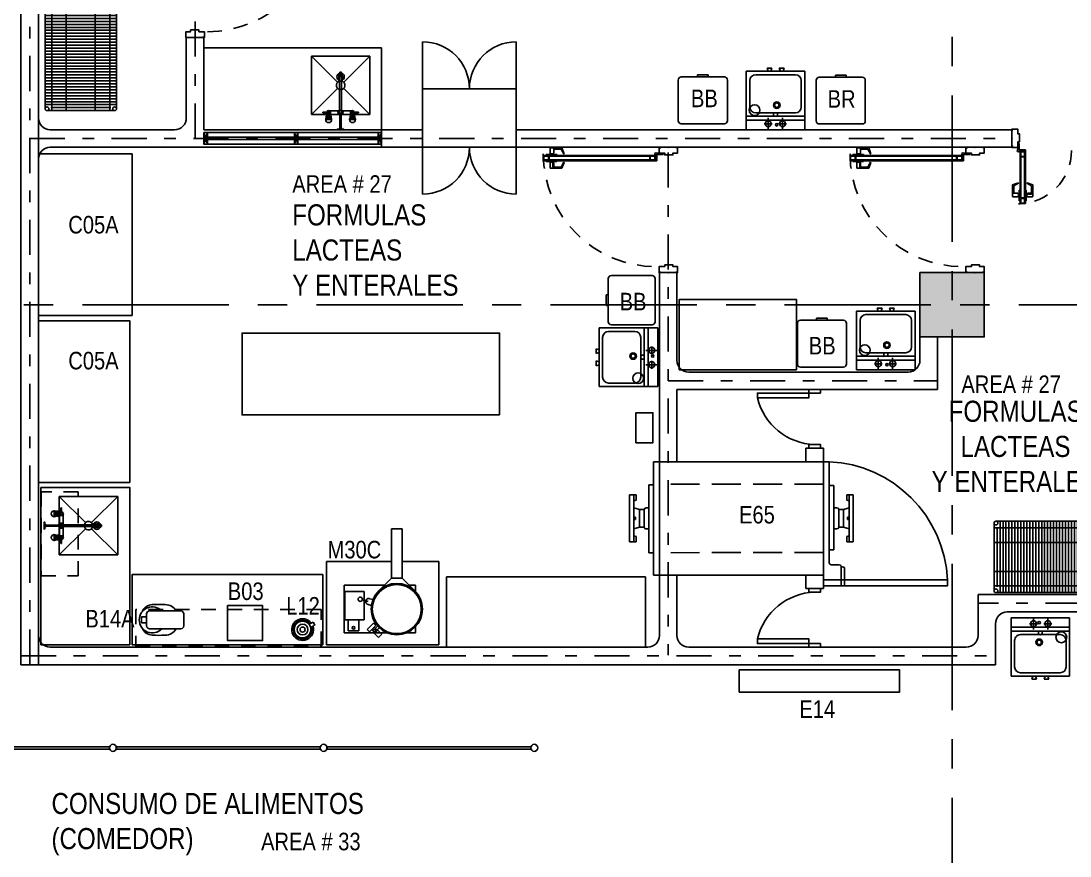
# Model space of a CAD drawing. Extents: x -28 to 149, y -33 to 76.
# Drawn here: x 32.04 to 41.01, y 12.42 to 19.55 of the extents above; entities that cross this region are included whole.
import ezdxf

# ---------------------------------------------------------------- set-up
doc = ezdxf.new("R2010")
doc.units = 0
for name, pattern in [('CENTER', [2, 1.25, -0.25, 0.25, -0.25]), ('DASHDOT', [1, 0.5, -0.25, 0, -0.25]), ('DASHDOT2', [12.7, 6.35, -3.175, 0, -3.175]), ('HIDDEN2', [0.1875, 0.125, -0.0625]), ('MCDASH02', [0.352769, 0.246923, -0.105846])]:
    doc.linetypes.add(name, pattern=pattern)
for name, color, linetype in [('arq-barandas', 2, 'Continuous'), ('arq-columnas', 5, 'Continuous'), ('arq-ejes', 1, 'DASHDOT2'), ('arq-ejes-principales', 1, 'CENTER'), ('arq-equipamiento', 1, 'Continuous'), ('arq-hatch', 252, 'Continuous'), ('arq-mobiliario', 1, 'Continuous'), ('arq-mobiliario sanitario', 1, 'Continuous'), ('arq-pared mamposteria', 4, 'Continuous'), ('arq-paredes-liv', 3, 'Continuous'), ('arq-puerta autoclave', 1, 'Continuous'), ('arq-puertas', 2, 'Continuous'), ('arq-san', 1, 'Continuous'), ('arq-tarima', 8, 'Continuous'), ('arq-tarimas', 1, 'Continuous'), ('arq-text-area', 3, 'Continuous'), ('arq-text-codigo', 1, 'Continuous'), ('arq-text-equipamiento', 2, 'Continuous'), ('arq-ventanas', 2, 'Continuous')]:
    doc.layers.add(name, color=color, linetype=linetype)
doc.layers.add('mv', color=191, linetype='Continuous', plot=False)
doc.styles.add('dape 2', font='ARIALN.TTF', dxfattribs={"height": 2.5})

# ---------------------------------------------------------------- blocks, each defined once
blk = doc.blocks.new('LAV03')
for p, q in [((0.2839, 0.6291, 0), (0.2172, 0.6291, 0)), ((0.2172, 0.6291, 0), (0.222, 0.6243, 0)), ((0.2347, 0.6291, 0), (0.2347, 0.6291, 0)), ((0.2791, 0.6243, 0), (0.2839, 0.6291, 0)), ((0.2839, 0.6291, 0), (0.2839, 0.6291, 0)), ((0.1232, 0.5432, 0), (0.1747, 0.5432, 0)), ((0.1232, 0.5432, 0), (0.1317, 0.5394, 0)), ((0.1312, 0.5234, 0), (0.1312, 0.5394, 0)), ((0.1668, 0.5394, 0), (0.1312, 0.5394, 0)), ((0.1747, 0.5432, 0), (0.1662, 0.5394, 0)), ((0.1668, 0.5234, 0), (0.1668, 0.5394, 0)), ((0.2791, 0.6243, 0), (0.222, 0.6243, 0)), ((0.2395, 0.6243, 0), (0.2429, 0.6214, 0)), ((0.2429, 0.6214, 0), (0.2434, 0.6118, 0)), ((0.2577, 0.6118, 0), (0.2434, 0.6118, 0)), ((0.2457, 0.4926, 0), (0.2457, 0.6118, 0)), ((0.2554, 0.4926, 0), (0.2554, 0.6118, 0)), ((0.2582, 0.6214, 0), (0.2577, 0.6118, 0)), ((0.2582, 0.6214, 0), (0.2617, 0.6243, 0)), ((0.3779, 0.5432, 0), (0.3264, 0.5432, 0)), ((0.3264, 0.5432, 0), (0.3349, 0.5394, 0)), ((0.3344, 0.5234, 0), (0.3344, 0.5394, 0)), ((0.3344, 0.5394, 0), (0.37, 0.5394, 0)), ((0.3779, 0.5432, 0), (0.3694, 0.5394, 0)), ((0.37, 0.5234, 0), (0.37, 0.5394, 0)), ((0.0982, 0.4862, 0), (0.1417, 0.4862, 0)), ((0.0982, 0.4799, 0), (0.0982, 0.4862, 0)), ((0.0982, 0.4799, 0), (0.1417, 0.4799, 0)), ((0.1697, 0.5234, 0), (0.1283, 0.5234, 0)), ((0.1283, 0.5234, 0), (0.1283, 0.5101, 0)), ((0.1283, 0.5101, 0), (0.1697, 0.5101, 0)), ((0.1668, 0.5299, 0), (0.1312, 0.5299, 0)), ((0.1489, 0.5013, 0), (0.133, 0.4921, 0)), ((0.133, 0.4921, 0), (0.133, 0.4738, 0)), ((0.133, 0.4738, 0), (0.1489, 0.4646, 0)), ((0.1352, 0.5101, 0), (0.1352, 0.4934, 0)), ((0.1648, 0.4921, 0), (0.1489, 0.5013, 0)), ((0.1489, 0.4646, 0), (0.1648, 0.4738, 0)), ((0.2349, 0.4986, 0), (0.1536, 0.4986, 0)), ((0.2349, 0.4675, 0), (0.154, 0.4675, 0)), ((0.1623, 0.5101, 0), (0.1623, 0.4986, 0)), ((0.1648, 0.4738, 0), (0.1648, 0.4921, 0)), ((0.1697, 0.5234, 0), (0.1697, 0.5101, 0)), ((0.2665, 0.4926, 0), (0.2347, 0.4926, 0)), ((0.2347, 0.4926, 0), (0.2347, 0.4735, 0)), ((0.2347, 0.4735, 0), (0.243, 0.4735, 0)), ((0.243, 0.483, 0), (0.243, 0.1782, 0)), ((0.2582, 0.483, 0), (0.2582, 0.1782, 0)), ((0.2582, 0.4735, 0), (0.2665, 0.4735, 0)), ((0.2662, 0.4986, 0), (0.3475, 0.4986, 0)), ((0.2662, 0.4675, 0), (0.3472, 0.4675, 0)), ((0.2665, 0.4735, 0), (0.2665, 0.4926, 0)), ((0.3315, 0.5234, 0), (0.3729, 0.5234, 0)), ((0.3315, 0.5234, 0), (0.3315, 0.5101, 0)), ((0.3729, 0.5101, 0), (0.3315, 0.5101, 0)), ((0.3344, 0.5299, 0), (0.37, 0.5299, 0)), ((0.3364, 0.4921, 0), (0.3522, 0.5013, 0)), ((0.3364, 0.4738, 0), (0.3364, 0.4921, 0)), ((0.3522, 0.4646, 0), (0.3364, 0.4738, 0)), ((0.3388, 0.5101, 0), (0.3388, 0.4986, 0)), ((0.3522, 0.5013, 0), (0.3681, 0.4921, 0)), ((0.3681, 0.4738, 0), (0.3522, 0.4646, 0)), ((0.403, 0.4862, 0), (0.3595, 0.4862, 0)), ((0.403, 0.4799, 0), (0.3595, 0.4799, 0)), ((0.3659, 0.5101, 0), (0.3659, 0.4934, 0)), ((0.3681, 0.4921, 0), (0.3681, 0.4738, 0)), ((0.3729, 0.5234, 0), (0.3729, 0.5101, 0)), ((0.403, 0.4799, 0), (0.403, 0.4862, 0)), ((0.2414, 0.1941, 0), (0.2322, 0.1782, 0)), ((0.243, 0.2028, 0), (0.2364, 0.2028, 0)), ((0.2364, 0.2028, 0), (0.2364, 0.1855, 0)), ((0.2414, 0.1941, 0), (0.243, 0.1941, 0)), ((0.2648, 0.2028, 0), (0.2582, 0.2028, 0)), ((0.2582, 0.1941, 0), (0.2597, 0.1941, 0)), ((0.2597, 0.1941, 0), (0.2689, 0.1782, 0)), ((0.2647, 0.2028, 0), (0.2647, 0.1855, 0)), ((0.2322, 0.1782, 0), (0.2414, 0.1624, 0)), ((0.2364, 0.1569, 0), (0.2364, 0.171, 0)), ((0.2364, 0.1569, 0), (0.2648, 0.1569, 0)), ((0.2597, 0.1624, 0), (0.2414, 0.1624, 0)), ((0.2438, 0.1569, 0), (0.2438, 0.1387, 0)), ((0.2574, 0.1387, 0), (0.2438, 0.1387, 0)), ((0.2574, 0.1387, 0), (0.2574, 0.1569, 0)), ((0.2689, 0.1782, 0), (0.2597, 0.1624, 0)), ((0.2647, 0.1569, 0), (0.2647, 0.171, 0))]:
    blk.add_line(p, q)
at = {"extrusion": (-0.021435, 0.002886, 0.999766)}
for p, q in [((0.224, 0.276, -0.0006), (0, 0.5, -0.0061)), ((0, 0.5, -0.0061), (0.25, 0.5, -0.0007)), ((0, 0, -0.0046), (0, 0.5, -0.0061)), ((0.25, 0.5, -0.0007), (0.4999, 0.5, 0.0046)), ((0.4999, 0.5, 0.0046), (0.276, 0.276, 0.0005)), ((0.4999, 0.5, 0.0046), (0.4999, 0, 0.0061)), ((0.2239, 0.224, -0.0005), (0, 0, -0.0046)), ((0.4999, 0, 0.0061), (0.276, 0.224, 0.0006)), ((0.4999, 0, 0.0061), (0, 0, -0.0046))]:
    blk.add_line(p, q, dxfattribs=at)
for centre, radius in [((0.149, 0.5432, 0), 0.0254), ((0.3522, 0.5432, 0), 0.0254), ((0.2506, 0.483, 0), 0.0221)]:
    blk.add_circle(centre, radius)
blk.add_circle((-0.2811, 0.2143, -0.0046), 0.0368, dxfattribs=at)
for centre, radius, start, end in [((0.149, 0.483, 0), 0.00794, 203.57818, 156.42182), ((0.2506, 0.483, 0), 0.00762, 0, 180), ((0.3522, 0.483, 0), 0.00794, 23.57818, 336.42182), ((0.2506, 0.1782, 0), 0.0317, 103.88654, 257.58862), ((0.2506, 0.1782, 0), 0.0317, 282.41138, 76.11346), ((0.2506, 0.1782, 0), 0.00762, 180, 0)]:
    blk.add_arc(centre, radius, start, end)
blk = doc.blocks.new('BB')
for points in [[(0.1842, 0), (-0.1842, 0)], [(-0.21, -0.0258), (-0.21, -0.3742)], [(0.21, -0.3742), (0.21, -0.0258)], [(-0.1842, -0.4), (0.1842, -0.4)]]:
    blk.add_lwpolyline(points)
blk.add_lwpolyline([(0.0452, -0.4), (0.0452, -0.4171), (-0.0452, -0.4171), (-0.0452, -0.4)], close=True)
for centre, start, end in [((0.1842, -0.0258), 0, 90), ((-0.1842, -0.0258), 90, 180), ((-0.1842, -0.3742), 180, 270), ((0.1842, -0.3742), 270, 0)]:
    blk.add_arc(centre, 0.0258, start, end)
blk = doc.blocks.new('BR')
for p, q in [((-0.21, -0.3742), (-0.21, -0.0258)), ((-0.1842, 0), (0.1842, 0)), ((0.21, -0.0258), (0.21, -0.3742)), ((0.1842, -0.4), (-0.1842, -0.4)), ((-0.0452, -0.4), (-0.0452, -0.4171)), ((0.0452, -0.4), (-0.0452, -0.4)), ((-0.0452, -0.4171), (0.0452, -0.4171)), ((0.0452, -0.4171), (0.0452, -0.4))]:
    blk.add_line(p, q)
for centre, start, end in [((-0.1842, -0.0258), 90, 180), ((0.1842, -0.0258), 0, 90), ((-0.1842, -0.3742), 180, 270), ((0.1842, -0.3742), 270, 0)]:
    blk.add_arc(centre, 0.0258, start, end)
blk = doc.blocks.new('LAV.')
for p, q in [((-0.0206, 0.5), (0.4794, 0.5)), ((-0.0206, 0.5), (-0.0206, 0)), ((0.0594, 0.47), (0.3994, 0.47)), ((0.1656, 0.5), (0.1569, 0.5254)), ((0.1569, 0.5254), (0.1975, 0.5254)), ((0.1889, 0.5), (0.1975, 0.5254)), ((0.302, 0.5254), (0.2613, 0.5254)), ((0.27, 0.5), (0.2613, 0.5254)), ((0.2933, 0.5), (0.302, 0.5254)), ((0.4794, 0), (0.4794, 0.5)), ((0.0094, 0.42), (0.0094, 0.1943)), ((0.4494, 0.1943), (0.4494, 0.42)), ((0.4794, 0.1143), (-0.0206, 0.1143)), ((0.0374, 0.1224), (0.0374, 0.1143)), ((0.3994, 0.1443), (0.0594, 0.1443)), ((0.0628, 0.1224), (0.0628, 0.1143)), ((0.1658, 0), (0.1658, 0.1016)), ((0.2128, 0.1381), (0.2128, 0.1143)), ((0.2461, 0.1381), (0.2461, 0.1143)), ((0.2883, 0), (0.2883, 0.1016)), ((-0.0206, 0.081), (0.4794, 0.081)), ((0.1318, 0.0508), (0.1998, 0.0508)), ((0.2544, 0.0508), (0.3223, 0.0508)), ((-0.0206, 0), (0.4794, 0))]:
    blk.add_line(p, q)
for centre, radius in [((0.0501, 0.1667), 0.046), ((0.2397, 0.2097), 0.028), ((0.1658, 0.0508), 0.0254), ((0.2397, 0.0416), 0.0102), ((0.2883, 0.0508), 0.0254)]:
    blk.add_circle(centre, radius)
at = {"color": 251}
for radius in [0.0254, 0.0188]:
    blk.add_circle((0.2397, 0.2097), radius, dxfattribs=at)
for centre, radius, start, end in [((0.0594, 0.42), 0.05, 90, 180), ((0.3994, 0.42), 0.05, 0, 90), ((0.0594, 0.1943), 0.05, 180, 270), ((0.3994, 0.1943), 0.05, 270, 0), ((0.2294, 0.1195), 0.025, 48.2195, 131.7805)]:
    blk.add_arc(centre, radius, start, end)
blk = doc.blocks.new('M30C')
for p, q in [((0.5541, 0.5688), (0.5541, 0.9901)), ((0.6472, 0.9901), (0.5541, 0.9901)), ((0.6472, 0.5688), (0.6472, 0.9906)), ((0.6472, 0.5688), (0.6472, 0.9901)), ((0.4485, 0.4624), (0.5541, 0.5688)), ((0.6476, 0.5683), (0.5537, 0.5683)), ((0.7528, 0.4624), (0.6472, 0.5688)), ((0.1498, 0.1016), (0.1498, 0.508)), ((0.4938, 0.508), (0.1498, 0.508)), ((0.1561, 0.2127), (0.1561, 0.454)), ((0.3212, 0.454), (0.1561, 0.454)), ((0.3212, 0.2127), (0.3212, 0.454)), ((0.7594, 0.508), (0.7075, 0.508)), ((0.7594, 0.4558), (0.7594, 0.508)), ((0.3563, 0.3704), (0.3066, 0.3838)), ((0.3972, 0.386), (0.3675, 0.3938)), ((0.3839, 0.3369), (0.3551, 0.3446)), ((0.2572, 0.2131), (0.1556, 0.2131)), ((0.3212, 0.2127), (0.1561, 0.2127)), ((0.1852, 0.2127), (0.1852, 0.1203)), ((0.2767, 0.2127), (0.2767, 0.1203)), ((0.4011, 0.1833), (0.3472, 0.1293)), ((0.4209, 0.1635), (0.4011, 0.1833)), ((0.5188, 0.1016), (0.1498, 0.1016)), ((0.2767, 0.1203), (0.1852, 0.1203)), ((0.3472, 0.1293), (0.367, 0.1095)), ((0.4209, 0.1635), (0.367, 0.1095)), ((0.4141, 0.1001), (0.3858, 0.1284)), ((0.4347, 0.1207), (0.4063, 0.149)), ((0.4382, 0.1242), (0.4106, 0.0966)), ((0.4455, 0.0619), (0.4106, 0.0966)), ((0.4365, 0.1597), (0.4157, 0.1396)), ((0.4508, 0.1453), (0.4302, 0.1252)), ((0.473, 0.0894), (0.4382, 0.1242)), ((0.7594, 0.1016), (0.6825, 0.1016)), ((0.7594, 0.1016), (0.7594, 0.1538)), ((0.1498, 0), (0.8102, 0)), ((0.473, 0.0894), (0.4455, 0.0619))]:
    blk.add_line(p, q)
at = {"linetype": 'ByBlock'}
for p, q in [((0, 0.71), (0, 0)), ((0.5541, 0.71), (0, 0.71)), ((0.96, 0.71), (0.6472, 0.71)), ((0.96, 0), (0.96, 0.71)), ((0, 0), (0.96, 0))]:
    blk.add_line(p, q, dxfattribs=at)
for centre, radius in [((0.6006, 0.3048), 0.2191), ((0.6006, 0.3048), 0.2095), ((0.2882, 0.3887), 0.019), ((0.231, 0.1449), 0.012), ((0.4126, 0.1222), 0.0103)]:
    blk.add_circle(centre, radius)
blk.add_arc((0.3604, 0.3695), 0.0254, 73.64013, 257.95928)
blk = doc.blocks.new('L12')
for p, q in [((0.0906, 0.0631), (0.0629, 0.0487)), ((0.1036, 0.0381), (0.0906, 0.0631))]:
    blk.add_line(p, q)
at = {"linetype": 'Continuous', "lineweight": 0}
blk.add_line((0.1036, 0.0381), (0.0759, 0.0237), dxfattribs=at)
for radius in [0.0717, 0.0458, 0.0214]:
    blk.add_circle((0, 0), radius)
for radius, start, end in [(0.0929, 36.2538, 18.83183), (0.0795, 37.73973, 17.3459)]:
    blk.add_arc((0, 0), radius, start, end)
blk = doc.blocks.new('E65')
at = {"linetype": 'Continuous'}
for p, q in [((0.205, -0.4856), (0.205, 0.4844)), ((1.7059, 0.4844), (0.205, 0.4844)), ((0.255, -0.4856), (0.255, 0.4844)), ((1.656, -0.5755), (1.6559, 0.4845)), ((1.7059, -0.3805), (1.7059, 0.4844)), ((0.165, -0.2956), (0.165, 0.2878)), ((0.205, 0.2878), (0.165, 0.2878)), ((1.7059, 0.282), (1.7459, 0.282)), ((1.7459, -0.268), (1.7459, 0.282)), ((0, -0.2), (0, 0.2)), ((0, 0.2), (0.055, 0.2)), ((0.035, -0.2), (0.035, 0.2)), ((0.055, 0.2), (0.055, 0.1554)), ((1.9109, 0.2003), (1.8559, 0.2003)), ((1.8559, 0.2003), (1.8559, 0.1557)), ((1.8759, -0.1997), (1.8759, 0.2003)), ((1.9109, -0.1997), (1.9109, 0.2003)), ((0.035, 0.15), (0.055, 0.1554)), ((0.085, 0.075), (0.035, 0.09)), ((0.14, 0.09), (0.165, 0.09)), ((1.7709, 0.0903), (1.7459, 0.0903)), ((1.8259, 0.0753), (1.8759, 0.0903)), ((1.8759, 0.1503), (1.8559, 0.1557)), ((0.035, 0.01), (0.05, 0.01)), ((0.05, -0.01), (0.05, 0.01)), ((0.085, -0.075), (0.085, 0.075)), ((0.125, 0.075), (0.085, 0.075)), ((0.125, -0.075), (0.125, 0.075)), ((1.7859, -0.0747), (1.7859, 0.0753)), ((1.7859, 0.0753), (1.8259, 0.0753)), ((1.8259, -0.0747), (1.8259, 0.0753)), ((1.8609, -0.0097), (1.8609, 0.0103)), ((1.8759, 0.0103), (1.8609, 0.0103)), ((0.035, -0.01), (0.05, -0.01)), ((0.085, -0.075), (0.035, -0.09)), ((0.125, -0.075), (0.085, -0.075)), ((1.7859, -0.0747), (1.8259, -0.0747)), ((1.8259, -0.0747), (1.8759, -0.0897)), ((1.8759, -0.0097), (1.8609, -0.0097)), ((0.035, -0.15), (0.055, -0.1554)), ((0.055, -0.2), (0.055, -0.1554)), ((0.14, -0.09), (0.165, -0.09)), ((1.7709, -0.0897), (1.7459, -0.0897)), ((1.8759, -0.1497), (1.8559, -0.155)), ((1.8559, -0.1997), (1.8559, -0.155)), ((0, -0.2), (0.055, -0.2)), ((1.7059, -0.268), (1.7459, -0.268)), ((1.9109, -0.1997), (1.8559, -0.1997)), ((0.205, -0.2956), (0.165, -0.2956)), ((1.7209, -0.3955), (1.7909, -0.3955)), ((1.8059, -0.4105), (1.8359, -0.4195)), ((1.8059, -0.4105), (1.806, -0.5755)), ((1.8359, -0.4195), (1.836, -0.5755)), ((1.6559, -0.4855), (0.205, -0.4856)), ((1.656, -0.5755), (1.836, -0.5755))]:
    blk.add_line(p, q, dxfattribs=at)
at = {"linetype": 'MCDASH02'}
for p, q in [((1.6559, 0.2918), (0.255, 0.2917)), ((1.6559, -0.2928), (0.255, -0.2929))]:
    blk.add_line(p, q, dxfattribs=at)
at = {"linetype": 'Continuous'}
for centre, start, end in [((0.14, 0.075), 90.0034, 180.0034), ((1.7709, 0.0753), 0.0034, 90.0034), ((0.14, -0.075), 180.0034, 270.0034), ((1.7709, -0.0747), 270.0034, 0.0034), ((1.7209, -0.3805), 180.0034, 270.0034), ((1.7909, -0.4105), 0.0034, 90.0034)]:
    blk.add_arc(centre, 0.015, start, end, dxfattribs=at)
blk = doc.blocks.new('DIV-V')
for p, q in [((0.0299, 0.04), (-0.0001, -0.06)), ((0.0299, -0.06), (-0.0001, 0.04))]:
    blk.add_line(p, q)
blk.add_lwpolyline([(0.0299, 0.04), (0.0299, -0.06), (-0.0001, -0.06), (-0.0001, 0.04)], close=True)
blk = doc.blocks.new('B14A')
for p, q in [((0.0446, 0.0255), (0, 0.0255)), ((0, 0.0255), (0, -0.0255)), ((0.0446, 0.051), (0.0446, -0.0509)), ((0.3374, 0.0764), (0.0701, 0.0764)), ((0.3629, 0.051), (0.3629, -0.0509)), ((0.0446, -0.0255), (0, -0.0255)), ((0.3374, -0.0764), (0.0701, -0.0764))]:
    blk.add_line(p, q)
for centre, radius, start, end in [((0.0933, 0.0001), 0.1114, 43.27329, 316.68213), ((0.099, 0.0287), 0.1019, 93.66553, 155.41553), ((0.1495, -0.7592), 0.8913, 86.50297, 93.66972), ((0.2065, 0.0287), 0.1019, 27.89918, 91.37672), ((0.0701, 0.051), 0.0254, 90, 180), ((0.3374, 0.051), 0.0255, 0, 90), ((0.099, -0.0286), 0.1019, 204.58447, 266.33447), ((0.0701, -0.0509), 0.0255, 180, 270), ((0.2065, -0.0286), 0.1018, 268.62964, 332.03947), ((0.3374, -0.0509), 0.0255, 270, 0), ((0.1495, 0.7594), 0.8914, 266.33667, 273.50362)]:
    blk.add_arc(centre, radius, start, end)
blk = doc.blocks.new('*U135')
for p, q in [((-0.179, 1.0055), (-0.179, 0.9085)), ((-0.1275, 1.0105), (-0.174, 1.0105)), ((-0.1275, 1.0155), (-0.1275, 0.9805)), ((-0.1225, 1.0155), (-0.1275, 1.0155)), ((-0.1225, 1.043), (-0.1225, 0.953)), ((-0.115, 1.043), (-0.1225, 1.043)), ((-0.07, 1.043), (-0.0625, 1.043)), ((-0.0625, 1.043), (-0.0625, 0.953)), ((-0.0625, 1.0155), (-0.0575, 1.0155)), ((-0.0575, 1.0155), (-0.0575, 0.9805)), ((-0.0575, 1.0105), (-0.011, 1.0105)), ((-0.006, 1.0055), (-0.006, 0.9085)), ((-0.1298, 0.889), (-0.179, 0.9085)), ((-0.169, 0.9835), (-0.169, 0.9169)), ((-0.1344, 0.978), (-0.169, 0.978)), ((-0.128, 0.8924), (-0.169, 0.9169)), ((-0.1275, 0.9855), (-0.167, 0.9855)), ((-0.1344, 0.978), (-0.1275, 0.9855)), ((-0.1225, 0.9805), (-0.1275, 0.9805)), ((-0.115, 0.953), (-0.1225, 0.953)), ((-0.07, 0.953), (-0.0625, 0.953)), ((-0.0625, 0.9805), (-0.0575, 0.9805)), ((-0.0506, 0.978), (-0.0575, 0.9855)), ((-0.057, 0.8924), (-0.016, 0.9169)), ((-0.0552, 0.889), (-0.006, 0.9085)), ((-0.0506, 0.978), (-0.016, 0.978)), ((-0.016, 0.9835), (-0.016, 0.9169)), ((-0.128, 0.8924), (-0.1298, 0.889)), ((-0.057, 0.8924), (-0.0552, 0.889))]:
    blk.add_line(p, q)
for points in [[(-0.115, 1.068), (-0.07, 1.068), (-0.07, 0.109), (-0.115, 0.109)], [(-0.0775, 1.023), (-0.1075, 1.023), (-0.1075, 1.063), (-0.0775, 1.063)], [(-0.1075, 0.159), (-0.0775, 0.159), (-0.0775, 1.018), (-0.1075, 1.018)], [(-0.0775, 0.154), (-0.1075, 0.154), (-0.1075, 0.114), (-0.0775, 0.114)]]:
    blk.add_lwpolyline(points, close=True)
for points in [[(-0.065, 0.109), (-0.115, 0.109), (-0.115, 0.099), (-0.065, 0.099)], [(-0.0513, 0.0953), (-0.0513, 0.0453), (-0.0613, 0.0453), (-0.0613, 0.0953)], [(-1.0627, -0.069), (-1.07, -0.069), (-1.07, -0.079), (-1.02, -0.079), (-1.02, -0.039), (-1.005, -0.039), (-1.005, 0.031), (-1.02, 0.031), (-1.02, 0.079), (-1.07, 0.079), (-1.07, 0.069), (-1.06, 0.069)], [(-0.0073, -0.069), (0, -0.069), (0, -0.079), (-0.05, -0.079), (-0.05, -0.039), (-0.065, -0.039), (-0.065, 0.031), (-0.05, 0.031), (-0.05, 0.079), (0, 0.079), (0, 0.069), (-0.01, 0.069)]]:
    blk.add_lwpolyline(points)
blk.add_circle((-0.0563, 0.104), 0.01)
at = {"color": 251, "linetype": 'HIDDEN2'}
blk.add_arc((-0.0563, 0.104), 0.964, 90, 180, dxfattribs=at)
for centre, radius, start, end in [((-0.174, 1.0055), 0.005, 90, 180), ((-0.011, 1.0055), 0.005, 360, 90), ((-0.167, 0.9835), 0.002, 90, 180)]:
    blk.add_arc(centre, radius, start, end)
at = {"layer": 'mv'}
for p in [(-1.07, 0), (0, 0)]:
    blk.add_point(p, dxfattribs=at)
blk = doc.blocks.new('*U142')
for p, q in [((-0.1298, -0.889), (-0.179, -0.9085)), ((-0.128, -0.8924), (-0.169, -0.9169)), ((-0.128, -0.8924), (-0.1298, -0.889)), ((-0.057, -0.8924), (-0.0552, -0.889)), ((-0.057, -0.8924), (-0.016, -0.9169)), ((-0.0552, -0.889), (-0.006, -0.9085)), ((-0.179, -1.0055), (-0.179, -0.9085)), ((-0.169, -0.9835), (-0.169, -0.9169)), ((-0.1344, -0.978), (-0.169, -0.978)), ((-0.1275, -0.9855), (-0.167, -0.9855)), ((-0.1344, -0.978), (-0.1275, -0.9855)), ((-0.1275, -1.0155), (-0.1275, -0.9805)), ((-0.1225, -0.9805), (-0.1275, -0.9805)), ((-0.1225, -1.043), (-0.1225, -0.953)), ((-0.115, -0.953), (-0.1225, -0.953)), ((-0.07, -0.953), (-0.0625, -0.953)), ((-0.0625, -1.043), (-0.0625, -0.953)), ((-0.0625, -0.9805), (-0.0575, -0.9805)), ((-0.0506, -0.978), (-0.0575, -0.9855)), ((-0.0575, -1.0155), (-0.0575, -0.9805)), ((-0.0506, -0.978), (-0.016, -0.978)), ((-0.016, -0.9835), (-0.016, -0.9169)), ((-0.006, -1.0055), (-0.006, -0.9085)), ((-0.1275, -1.0105), (-0.174, -1.0105)), ((-0.1225, -1.0155), (-0.1275, -1.0155)), ((-0.115, -1.043), (-0.1225, -1.043)), ((-0.07, -1.043), (-0.0625, -1.043)), ((-0.0625, -1.0155), (-0.0575, -1.0155)), ((-0.0575, -1.0105), (-0.011, -1.0105))]:
    blk.add_line(p, q)
for points in [[(-1.0627, 0.069), (-1.07, 0.069), (-1.07, 0.079), (-1.02, 0.079), (-1.02, 0.039), (-1.005, 0.039), (-1.005, -0.031), (-1.02, -0.031), (-1.02, -0.079), (-1.07, -0.079), (-1.07, -0.069), (-1.06, -0.069)], [(-0.0073, 0.069), (0, 0.069), (0, 0.079), (-0.05, 0.079), (-0.05, 0.039), (-0.065, 0.039), (-0.065, -0.031), (-0.05, -0.031), (-0.05, -0.079), (0, -0.079), (0, -0.069), (-0.01, -0.069)], [(-0.0513, -0.0953), (-0.0513, -0.0453), (-0.0613, -0.0453), (-0.0613, -0.0953)], [(-0.065, -0.109), (-0.115, -0.109), (-0.115, -0.099), (-0.065, -0.099)]]:
    blk.add_lwpolyline(points)
for points in [[(-0.115, -1.068), (-0.07, -1.068), (-0.07, -0.109), (-0.115, -0.109)], [(-0.0775, -0.154), (-0.1075, -0.154), (-0.1075, -0.114), (-0.0775, -0.114)], [(-0.1075, -0.159), (-0.0775, -0.159), (-0.0775, -1.018), (-0.1075, -1.018)], [(-0.0775, -1.023), (-0.1075, -1.023), (-0.1075, -1.063), (-0.0775, -1.063)]]:
    blk.add_lwpolyline(points, close=True)
blk.add_circle((-0.0563, -0.104), 0.01)
at = {"color": 251, "linetype": 'HIDDEN2'}
blk.add_arc((-0.0563, -0.104), 0.964, 180, 270, dxfattribs=at)
for centre, radius, start, end in [((-0.167, -0.9835), 0.002, 180, 270), ((-0.174, -1.0055), 0.005, 180, 270), ((-0.011, -1.0055), 0.005, 270, 0)]:
    blk.add_arc(centre, radius, start, end)
at = {"layer": 'mv'}
for p in [(-1.07, 0), (0, 0)]:
    blk.add_point(p, dxfattribs=at)
blk = doc.blocks.new('*U143')
for p, q in [((0.006, 0.4954), (0.006, 0.3984)), ((0.0575, 0.5004), (0.011, 0.5004)), ((0.016, 0.4734), (0.016, 0.4068)), ((0.0506, 0.4679), (0.016, 0.4679)), ((0.0506, 0.4679), (0.0575, 0.4754)), ((0.0575, 0.5054), (0.0575, 0.4704)), ((0.0625, 0.5054), (0.0575, 0.5054)), ((0.0625, 0.4704), (0.0575, 0.4704)), ((0.0625, 0.5329), (0.0625, 0.4429)), ((0.07, 0.5329), (0.0625, 0.5329)), ((0.115, 0.5329), (0.1225, 0.5329)), ((0.1225, 0.5329), (0.1225, 0.4429)), ((0.1225, 0.5054), (0.1275, 0.5054)), ((0.1225, 0.4704), (0.1275, 0.4704)), ((0.1275, 0.5054), (0.1275, 0.4704)), ((0.1275, 0.5004), (0.174, 0.5004)), ((0.1275, 0.4754), (0.167, 0.4754)), ((0.1344, 0.4679), (0.1275, 0.4754)), ((0.1344, 0.4679), (0.169, 0.4679)), ((0.169, 0.4734), (0.169, 0.4068)), ((0.179, 0.4954), (0.179, 0.3984)), ((0.0552, 0.3789), (0.006, 0.3984)), ((0.057, 0.3823), (0.016, 0.4068)), ((0.057, 0.3823), (0.0552, 0.3789)), ((0.07, 0.4429), (0.0625, 0.4429)), ((0.115, 0.4429), (0.1225, 0.4429)), ((0.128, 0.3823), (0.169, 0.4068)), ((0.128, 0.3823), (0.1298, 0.3789)), ((0.1298, 0.3789), (0.179, 0.3984))]:
    blk.add_line(p, q)
for points in [[(0.115, 0.5579), (0.07, 0.5579), (0.07, 0.109), (0.115, 0.109)], [(0.0775, 0.5129), (0.1075, 0.5129), (0.1075, 0.5529), (0.0775, 0.5529)], [(0.1075, 0.159), (0.0775, 0.159), (0.0775, 0.5079), (0.1075, 0.5079)], [(0.0775, 0.154), (0.1075, 0.154), (0.1075, 0.114), (0.0775, 0.114)]]:
    blk.add_lwpolyline(points, close=True)
for points in [[(0.0513, 0.0953), (0.0513, 0.0453), (0.0613, 0.0453), (0.0613, 0.0953)], [(0.065, 0.109), (0.115, 0.109), (0.115, 0.099), (0.065, 0.099)], [(0.0073, -0.069), (0, -0.069), (0, -0.079), (0.05, -0.079), (0.05, -0.039), (0.065, -0.039), (0.065, 0.031), (0.05, 0.031), (0.05, 0.079), (0, 0.079), (0, 0.069), (0.01, 0.069)]]:
    blk.add_lwpolyline(points)
blk.add_circle((0.0563, 0.104), 0.01)
at = {"color": 251, "linetype": 'HIDDEN2'}
blk.add_arc((0.0563, 0.104), 0.454, 360, 90, dxfattribs=at)
for centre, radius, start, end in [((0.011, 0.4954), 0.005, 90, 180), ((0.167, 0.4734), 0.002, 360, 90), ((0.174, 0.4954), 0.005, 360, 90)]:
    blk.add_arc(centre, radius, start, end)
at = {"layer": 'mv'}
blk.add_line((0.07, 0.558), (0.0563, 0.558), dxfattribs=at)
blk.add_point((0, 0), dxfattribs=at)
blk = doc.blocks.new('E14')
blk.add_lwpolyline([(0, 0), (1.37, 0), (1.37, 0.19), (0, 0.19)], close=True)
blk = doc.blocks.new('2460')
at = {"layer": 'arq-tarima', "color": 2}
for p, q in [((416.53, 60.06), (416.53, 82.81)), ((417.16, 83.43), (475.91, 83.43)), ((476.53, 82.81), (476.53, 60.06)), ((475.91, 59.43), (417.16, 59.43))]:
    blk.add_line(p, q, dxfattribs=at)
at = {"layer": 'arq-tarima'}
for p, q in [((416.53, 81.18), (476.53, 81.18)), ((417.53, 61.38), (417.53, 81.48)), ((418.53, 59.43), (418.53, 83.43)), ((419.53, 59.43), (419.53, 83.43)), ((420.53, 59.43), (420.53, 83.43)), ((421.53, 59.43), (421.53, 83.43)), ((422.53, 59.43), (422.53, 83.43)), ((423.53, 59.43), (423.53, 83.43)), ((424.53, 59.43), (424.53, 83.43)), ((425.53, 59.43), (425.53, 83.43)), ((426.53, 59.43), (426.53, 83.43)), ((427.53, 59.43), (427.53, 83.43)), ((428.53, 59.43), (428.53, 83.43)), ((429.53, 59.43), (429.53, 83.43)), ((430.53, 59.43), (430.53, 83.43)), ((431.53, 59.43), (431.53, 83.43)), ((432.53, 59.43), (432.53, 83.43)), ((433.53, 59.43), (433.53, 83.43)), ((434.53, 59.43), (434.53, 83.43)), ((435.53, 59.43), (435.53, 83.43)), ((436.53, 59.43), (436.53, 83.43)), ((437.53, 59.43), (437.53, 83.43)), ((438.53, 59.43), (438.53, 83.43)), ((439.53, 59.43), (439.53, 83.43)), ((440.53, 59.43), (440.53, 83.43)), ((441.53, 59.43), (441.53, 83.43)), ((442.53, 59.43), (442.53, 83.43)), ((443.53, 59.43), (443.53, 83.43)), ((444.53, 59.43), (444.53, 83.43)), ((445.53, 59.43), (445.53, 83.43)), ((446.53, 59.43), (446.53, 83.43)), ((447.53, 59.43), (447.53, 83.43)), ((448.53, 59.43), (448.53, 83.43)), ((449.53, 59.43), (449.53, 83.43)), ((450.53, 59.43), (450.53, 83.43)), ((451.53, 59.43), (451.53, 83.43)), ((452.53, 59.43), (452.53, 83.43)), ((453.53, 59.43), (453.53, 83.43)), ((454.53, 59.43), (454.53, 83.43)), ((455.53, 59.43), (455.53, 83.43)), ((456.53, 59.43), (456.53, 83.43)), ((457.53, 59.43), (457.53, 83.43)), ((458.53, 59.43), (458.53, 83.43)), ((459.53, 59.43), (459.53, 83.43)), ((460.53, 59.43), (460.53, 83.43)), ((461.53, 59.43), (461.53, 83.43)), ((462.53, 59.43), (462.53, 83.43)), ((463.53, 59.43), (463.53, 83.43)), ((464.53, 59.43), (464.53, 83.43)), ((465.53, 59.43), (465.53, 83.43)), ((466.53, 59.43), (466.53, 83.43)), ((467.53, 59.43), (467.53, 83.43)), ((468.53, 59.43), (468.53, 83.43)), ((469.53, 59.43), (469.53, 83.43)), ((470.53, 59.43), (470.53, 83.43)), ((471.53, 59.43), (471.53, 83.43)), ((472.53, 59.43), (472.53, 83.43)), ((473.53, 59.43), (473.53, 83.43)), ((474.53, 59.43), (474.53, 83.43)), ((475.53, 61.38), (475.53, 81.48)), ((416.53, 76.31), (476.53, 76.31)), ((416.53, 66.56), (476.53, 66.56)), ((476.53, 61.68), (416.53, 61.68))]:
    blk.add_line(p, q, dxfattribs=at)
at = {"layer": 'arq-tarima', "color": 2}
for centre in [(417.16, 82.81), (475.91, 82.81), (417.16, 60.06), (475.91, 60.06)]:
    blk.add_circle(centre, 0.625, dxfattribs=at)
blk = doc.blocks.new('ep01')
at = {"color": 2}
for p, q in [((1.1379, 22.5537), (1.1379, 21.9758)), ((2.646, 22.5696), (1.1538, 22.5696)), ((2.6619, 21.9758), (2.6619, 22.5537)), ((1.1538, 21.96), (2.646, 21.96))]:
    blk.add_line(p, q, dxfattribs=at)
at = {"color": 8}
for p, q in [((2.6619, 22.5124), (1.1379, 22.5124)), ((1.1633, 22.0084), (1.1633, 22.5212)), ((1.1887, 21.96), (1.1887, 22.5696)), ((1.2141, 21.96), (1.2141, 22.5696)), ((1.2395, 21.96), (1.2395, 22.5696)), ((1.2649, 21.96), (1.2649, 22.5696)), ((1.2903, 21.96), (1.2903, 22.5696)), ((1.3157, 21.96), (1.3157, 22.5696)), ((1.3411, 21.96), (1.3411, 22.5696)), ((1.3665, 21.96), (1.3665, 22.5696)), ((1.3919, 21.96), (1.3919, 22.5696)), ((1.4173, 21.96), (1.4173, 22.5696)), ((1.4427, 21.96), (1.4427, 22.5696)), ((1.4681, 21.96), (1.4681, 22.5696)), ((1.4935, 21.96), (1.4935, 22.5696)), ((1.5189, 21.96), (1.5189, 22.5696)), ((1.5443, 21.96), (1.5443, 22.5696)), ((1.5697, 21.96), (1.5697, 22.5696)), ((1.5951, 21.96), (1.5951, 22.5696)), ((1.6205, 21.96), (1.6205, 22.5696)), ((1.6459, 21.96), (1.6459, 22.5696)), ((1.6713, 21.96), (1.6713, 22.5696)), ((1.6967, 21.96), (1.6967, 22.5696)), ((1.7221, 21.96), (1.7221, 22.5696)), ((1.7475, 21.96), (1.7475, 22.5696)), ((1.7729, 21.96), (1.7729, 22.5696)), ((1.7983, 21.96), (1.7983, 22.5696)), ((1.8237, 21.96), (1.8237, 22.5696)), ((1.8491, 21.96), (1.8491, 22.5696)), ((1.8745, 21.96), (1.8745, 22.5696)), ((1.8999, 21.96), (1.8999, 22.5696)), ((1.9253, 21.96), (1.9253, 22.5696)), ((1.9507, 21.96), (1.9507, 22.5696)), ((1.9761, 21.96), (1.9761, 22.5696)), ((2.0015, 21.96), (2.0015, 22.5696)), ((2.0269, 21.96), (2.0269, 22.5696)), ((2.0523, 21.96), (2.0523, 22.5696)), ((2.0777, 21.96), (2.0777, 22.5696)), ((2.1031, 21.96), (2.1031, 22.5696)), ((2.1285, 21.96), (2.1285, 22.5696)), ((2.1539, 21.96), (2.1539, 22.5696)), ((2.1793, 21.96), (2.1793, 22.5696)), ((2.2047, 21.96), (2.2047, 22.5696)), ((2.2301, 21.96), (2.2301, 22.5696)), ((2.2555, 21.96), (2.2555, 22.5696)), ((2.2809, 21.96), (2.2809, 22.5696)), ((2.3063, 21.96), (2.3063, 22.5696)), ((2.3317, 21.96), (2.3317, 22.5696)), ((2.3571, 21.96), (2.3571, 22.5696)), ((2.3825, 21.96), (2.3825, 22.5696)), ((2.4079, 21.96), (2.4079, 22.5696)), ((2.4333, 21.96), (2.4333, 22.5696)), ((2.4587, 21.96), (2.4587, 22.5696)), ((2.4841, 21.96), (2.4841, 22.5696)), ((2.5095, 21.96), (2.5095, 22.5696)), ((2.5349, 21.96), (2.5349, 22.5696)), ((2.5603, 21.96), (2.5603, 22.5696)), ((2.5857, 21.96), (2.5857, 22.5696)), ((2.6111, 21.96), (2.6111, 22.5696)), ((2.6365, 22.0084), (2.6365, 22.5212)), ((2.6619, 22.3886), (1.1379, 22.3886)), ((2.6619, 22.1409), (1.1379, 22.1409)), ((2.6619, 22.0171), (1.1379, 22.0171))]:
    blk.add_line(p, q, dxfattribs=at)
at = {"color": 2}
for centre in [(1.1538, 22.5537), (2.646, 22.5537), (1.1538, 21.9758), (2.646, 21.9758)]:
    blk.add_circle(centre, 0.0159, dxfattribs=at)

msp = doc.modelspace()

# ---------------------------------------------------------------- hatches: boundary and pattern name
at = {"layer": 'arq-hatch'}
h = msp.add_hatch(dxfattribs=at)
h.set_pattern_fill('LINE', color=8, scale=0.02, angle=45, style=0)
h.set_pattern_definition([(45, (56.22398, 4.97406), (-0.04490128, 0.04490128), [])])
h.paths.add_polyline_path([(56.306, 6.62), (56.176, 6.67), (56.176, 4.4481), (56.306, 4.4966)])
h.paths.add_polyline_path([(56.3053, 4.0878), (56.176, 4.1375), (56.176, 3.9938), (56.0849, 3.9938), (56.1349, 3.8639), (56.3049, 3.8639)])
h.paths.add_polyline_path([(55.7735, 3.9938), (53.9322, 3.9938), (53.9322, 3.8638), (54.1448, 3.8638), (55.1734, 3.8638), (55.7249, 3.8638)])
h.paths.add_polyline_path([(53.9322, 3.9938), (53.8322, 3.9938), (53.8322, 3.8638), (53.9322, 3.8638)])
h.paths.add_polyline_path([(53.8322, 3.9938), (53.5432, 3.9938), (53.5932, 3.8638), (53.8322, 3.8638)])
h.paths.add_polyline_path([(-0.1776, 4.5303), (-0.3076, 4.4803), (-0.3076, 4.2812), (-0.1776, 4.2812)])
h.paths.add_polyline_path([(-0.1776, 4.2812), (-0.3076, 4.2812), (-0.3076, 4.1562), (-0.1776, 4.1562)])
h.paths.add_polyline_path([(0, 4.0803), (-0.1776, 4.0803), (-0.1776, 4.1562), (-0.3076, 4.1562), (-0.3076, 3.9503), (0, 3.9503)])
h.paths.add_polyline_path([(0.2724, 4.0803), (0, 4.0803), (0, 3.9503), (0.2224, 3.9503)])
h.paths.add_polyline_path([(10.3138, 5.6199), (8.2571, 5.6238), (8.2772, 5.57), (8.7716, 5.57), (9.8002, 5.57), (10.2946, 5.57)])
h.paths.add_polyline_path([(10.3446, 5.7), (8.2287, 5.7), (8.2571, 5.6238), (10.3138, 5.6199)])
h.paths.add_polyline_path([(12.7719, 5.7), (10.656, 5.7), (10.6862, 5.6192), (12.7393, 5.6153)])
h.paths.add_polyline_path([(12.7393, 5.6153), (10.6862, 5.6192), (10.7046, 5.57), (11.199, 5.57), (12.2275, 5.57), (12.2275, 5.5701), (12.7219, 5.5701)])
h.paths.add_polyline_path([(13.1, 5.7), (13.0833, 5.7), (13.1, 5.6552)])
h.paths.add_polyline_path([(56.306, 8.6376), (56.1754, 8.6878), (56.1754, 8.1159), (56.1754, 8.0999), (56.1754, 8.05), (56.306, 8.05)])
h.paths.add_polyline_path([(56.306, 8.05), (56.1754, 8.05), (56.1754, 7.2312), (56, 7.2312), (56.175, 7.2256), (56, 7.22), (56.175, 7.22), (56.175, 6.981), (56.306, 7.03)])
h.paths.add_polyline_path([(49.6461, 35.08), (48.5573, 35.08), (48.5087, 34.95), (49.6461, 34.95)])
h.paths.add_polyline_path([(50.5797, 35.08), (49.6461, 35.08), (49.6461, 34.95), (50.6297, 34.95)])
h.paths.add_polyline_path([(51.0789, 35.08), (50.9883, 35.08), (50.9397, 34.95), (51.0789, 34.95)])
h.paths.add_polyline_path([(51.2289, 35.08), (51.0789, 35.08), (51.0789, 34.95), (51.2289, 34.95)])
h.paths.add_polyline_path([(53.0056, 35.08), (51.2289, 35.08), (51.2289, 34.95), (53.0556, 34.95)])
h.paths.add_polyline_path([(20.5106, 35.08), (20, 35.08), (20, 34.9502), (20.5106, 34.9502)])
h.paths.add_polyline_path([(20, 35.08), (19.482, 35.08), (19.482, 34.9502), (20, 34.9502)])
h.paths.add_polyline_path([(42.086, 35.08), (41.0575, 35.08), (41.0575, 34.95), (42.086, 34.95)])
h.paths.add_polyline_path([(41.0575, 35.08), (40.563, 35.08), (40.513, 34.95), (41.0575, 34.95)])
h.paths.add_polyline_path([(42.5804, 35.08), (42.086, 35.08), (42.086, 34.95), (42.629, 34.95)])
edge = h.paths.add_edge_path()
edge.add_line((34.5796, 35.08), (34.4, 35.08))
edge.add_arc((34.4, 34.98), 0.1, 90, 179.99998)
edge.add_line((34.3, 34.98), (34.3, 34.95))
edge.add_line((34.3, 34.95), (34.6282, 34.95))
edge.add_line((34.6282, 34.95), (34.5796, 35.08))
h.paths.add_polyline_path([(37.0056, 35.08), (34.9882, 35.08), (34.9382, 34.95), (37.0541, 34.95)])
h.paths.add_polyline_path([(39.4373, 35.08), (37.4141, 35.08), (37.3641, 34.95), (39.4858, 34.95)])
h.paths.add_polyline_path([(18.573, 35.0802), (17.3999, 35.0802), (17.3999, 34.9502), (18.6216, 34.9502)])
h.paths.add_polyline_path([(19.482, 35.08), (18.9876, 35.08), (18.9391, 34.9502), (19.482, 34.9502)])
h.paths.add_polyline_path([(20.9731, 35.08), (20.5106, 35.08), (20.5106, 34.9502), (20.9731, 34.9502)])
h.paths.add_polyline_path([(8.5108, 34.95), (8.5594, 35.08), (10.5792, 35.08), (10.6292, 34.95)])
edge = h.paths.add_edge_path()
edge.add_line((10.9417, 34.95), (10.9903, 35.08))
edge.add_line((10.9903, 35.08), (13.0077, 35.08))
edge.add_line((13.0077, 35.08), (13.0327, 35.015))
edge.add_line((13.0327, 35.015), (13.0577, 34.95))
edge.add_line((13.0577, 34.95), (10.9417, 34.95))

# ---------------------------------------------------------------- linework, layer by layer
at = {"layer": 'arq-barandas', "color": 1}
for points in [[(31.0581, 13.3496), (32.8015, 13.3496), (32.8015, 13.3296), (31.0581, 13.3296)], [(32.8581, 13.3496), (34.6015, 13.3496), (34.6015, 13.3296), (32.8581, 13.3296)], [(34.6581, 13.3496), (36.4015, 13.3496), (36.4015, 13.3296), (34.6581, 13.3296)]]:
    msp.add_lwpolyline(points, close=True, dxfattribs=at)
at = {"layer": 'arq-barandas', "color": 2}
for centre in [(32.8298, 13.3396), (34.6298, 13.3396), (36.4298, 13.3396)]:
    msp.add_circle(centre, 0.03, dxfattribs=at)
at = {"layer": 'arq-columnas'}
msp.add_lwpolyline([(39.725, 17.4), (40.275, 17.4), (40.275, 16.85), (39.725, 16.85)], close=True, dxfattribs=at)
at = {"layer": 'arq-ejes', "linetype": 'DASHDOT', "ltscale": 0.6}
for p, q in [((33.5318, 18.545), (33.5318, 20.5515)), ((32.1191, 14.05), (32.1191, 20.4264)), ((32.1184, 18.545), (40.5108, 18.545)), ((37.5743, 18.425), (37.5743, 14.1311)), ((37.5743, 16.475), (39.875, 16.475)), ((45.2971, 14.575), (40.2214, 14.575)), ((32.0441, 14.125), (40.3714, 14.125))]:
    msp.add_line(p, q, dxfattribs=at)
at = {"layer": 'arq-ejes-principales'}
for p, q in [((40, 36.9128), (40, -2.6791)), ((-5.4309, 17.125), (59.9297, 17.125))]:
    msp.add_line(p, q, dxfattribs=at)
at = {"layer": 'arq-equipamiento'}
msp.add_line((35.4757, 18.47), (35.4757, 18.85), dxfattribs=at)
for points in [[(32.9934, 17.0324), (32.1941, 17.0324), (32.1941, 18.4124), (32.9934, 18.4124)], [(32.9741, 15.6073), (32.1941, 15.6073), (32.1941, 16.9873), (32.9741, 16.9873)], [(33.8091, 14.5554), (34.1091, 14.5554), (34.1091, 14.2554), (33.8091, 14.2554)]]:
    msp.add_lwpolyline(points, close=True, dxfattribs=at)
at = {"layer": 'arq-hatch'}
msp.add_solid([(39.725, 17.4), (40.275, 17.4), (39.725, 16.85), (40.275, 16.85)], dxfattribs=at)
at = {"layer": 'arq-mobiliario'}
for p, q in [((35.4757, 18.97), (35.4757, 19.37)), ((36.2757, 18.97), (36.2757, 19.37)), ((35.4757, 18.47), (35.4757, 18.07)), ((36.2757, 18.47), (36.2757, 18.07))]:
    msp.add_line(p, q, dxfattribs=at)
at = {"layer": 'arq-mobiliario', "color": 1}
msp.add_lwpolyline([(36.2757, 18.47), (36.2757, 18.97), (35.4757, 18.97), (35.4757, 18.47)], close=True, dxfattribs=at)
at = {"layer": 'arq-mobiliario', "color": 8}
msp.add_lwpolyline([(38.6692, 16.57), (37.6692, 16.57), (37.6692, 17.17), (38.6692, 17.17)], close=True, dxfattribs=at)
at = {"layer": 'arq-mobiliario'}
for points in [[(36.1337, 16.1831), (36.1337, 16.8831), (33.9337, 16.8831), (33.9337, 16.1831)], [(34.6219, 14.82), (34.6219, 14.22), (32.9941, 14.22), (32.9941, 14.82)], [(37.3801, 14.8), (35.6801, 14.8), (35.6801, 14.2), (37.3801, 14.2)]]:
    msp.add_lwpolyline(points, close=True, dxfattribs=at)
at = {"layer": 'arq-mobiliario', "linetype": 'HIDDEN2'}
for points in [[(32.2178, 15.5259), (32.2178, 14.8098), (32.5322, 14.8098), (32.5322, 15.5259)], [(33.0243, 14.208), (34.6087, 14.208), (34.6087, 14.5224), (33.0243, 14.5224)]]:
    msp.add_lwpolyline(points, close=True, dxfattribs=at)
at = {"layer": 'arq-mobiliario'}
for centre, start, end in [((35.4757, 18.97), 0, 90), ((36.2757, 18.97), 90, 180), ((35.4757, 18.47), 270, 0), ((36.2757, 18.47), 180, 270)]:
    msp.add_arc(centre, 0.4, start, end, dxfattribs=at)
at = {"layer": 'arq-mobiliario sanitario'}
for points in [[(35.1257, 19.32), (33.6068, 19.32), (33.6068, 18.62), (35.1257, 18.62)], [(32.2141, 15.5647), (32.9741, 15.5647), (32.9741, 14.22), (32.2141, 14.22)]]:
    msp.add_lwpolyline(points, close=True, dxfattribs=at)
at = {"layer": 'arq-pared mamposteria'}
for p, q in [((32.1941, 14.05), (32.1941, 20.6265)), ((32.0441, 20.3765), (32.0441, 14.05)), ((32.1941, 14.05), (32.0441, 14.05))]:
    msp.add_line(p, q, dxfattribs=at)
msp.add_lwpolyline([(39.551, 14.05), (32.1941, 14.05)], dxfattribs=at)
at = {"layer": 'arq-paredes-liv'}
for p, q in [((32.1941, 18.72), (32.1941, 18.37)), ((33.6068, 18.62), (35.4757, 18.62)), ((35.1257, 18.62), (35.1257, 18.47)), ((35.4757, 18.62), (35.4757, 18.47)), ((40.5108, 18.62), (36.2757, 18.62)), ((36.2757, 18.62), (36.2757, 18.47)), ((40.5108, 18.62), (40.5108, 18.47)), ((33.6068, 18.47), (32.2941, 18.47)), ((33.6068, 18.47), (35.4757, 18.47)), ((36.2757, 18.47), (36.4417, 18.47)), ((36.4417, 18.47), (40.5108, 18.47)), ((37.5, 16.4), (37.5, 17.4)), ((37.5, 17.4), (37.6493, 17.4)), ((37.6493, 17.4), (37.6493, 16.65)), ((39.725, 16.85), (39.725, 16.65)), ((39.875, 16.85), (39.725, 16.85)), ((39.875, 16.85), (39.875, 16.4)), ((39.625, 16.55), (37.7493, 16.55)), ((37.5, 15.7841), (37.5, 16.4)), ((39.875, 16.4), (37.6493, 16.4)), ((37.6493, 16.4), (37.6493, 15.7841)), ((38.7509, 15.8999), (38.7509, 15.7841)), ((38.9009, 15.8999), (38.7509, 15.8999)), ((38.9009, 15.8999), (38.9009, 15.7842)), ((37.6493, 15.7841), (37.5, 15.7841)), ((38.9009, 15.7842), (38.7509, 15.7841)), ((37.5, 14.3), (37.5, 14.8141)), ((37.6493, 14.8141), (37.5, 14.8141)), ((37.6493, 14.8141), (37.6493, 14.3)), ((38.7509, 14.8142), (38.7509, 14.6999)), ((38.901, 14.8142), (38.7509, 14.8142)), ((38.901, 14.8142), (38.9009, 14.6999)), ((38.9009, 14.6999), (38.7509, 14.6999)), ((40.2214, 14.65), (40.2214, 14.3)), ((40.2214, 14.65), (45.0471, 14.65)), ((45.0471, 14.5), (40.4714, 14.5)), ((40.3714, 14.4), (40.3714, 14.05)), ((32.1941, 14.05), (32.1941, 14.3)), ((37.4, 14.2), (32.2941, 14.2)), ((40.1214, 14.2), (37.7493, 14.2)), ((40.3714, 14.05), (32.1941, 14.05))]:
    msp.add_line(p, q, dxfattribs=at)
msp.add_lwpolyline([(33.6068, 18.62), (33.6068, 19.4072), (33.4568, 19.4072), (33.4568, 18.72, -0.414214), (33.3568, 18.62), (32.2941, 18.62)], format="xyb", dxfattribs=at)
for centre, start, end in [((32.2941, 18.72), 180, 270), ((32.2941, 18.37), 90, 180), ((37.7493, 16.65), 180.00041, 270), ((39.625, 16.65), 270, 360), ((40.4714, 14.4), 90, 180), ((32.2941, 14.3), 180, 270), ((37.4, 14.3), 270, 0.00001), ((37.7493, 14.3), 180.00042, 270), ((40.1214, 14.3), 270, 0)]:
    msp.add_arc(centre, 0.1, start, end, dxfattribs=at)
at = {"layer": 'arq-puerta autoclave', "color": 1}
msp.add_lwpolyline([(38.901, 14.7741), (38.901, 14.7242), (39.9609, 14.7242), (39.9609, 14.7741)], close=True, dxfattribs=at)
at = {"layer": 'arq-puerta autoclave', "color": 253}
msp.add_arc((38.901, 14.7242), 1.0611, 2.69748, 87.30543, dxfattribs=at)
at = {"layer": 'arq-puertas', "color": 1}
for points in [[(38.7759, 16.3698), (38.3359, 16.3698), (38.3359, 16.3298), (38.7759, 16.3298)], [(38.8759, 16.3699), (38.7759, 16.3699), (38.7759, 16.3999), (38.8759, 16.3999)], [(38.8759, 15.8999), (38.7759, 15.8999), (38.7759, 15.9299), (38.8759, 15.9299)], [(38.8759, 14.6999), (38.7759, 14.6999), (38.7759, 14.6699), (38.8759, 14.6699)], [(38.7759, 14.23), (38.3359, 14.23), (38.3359, 14.27), (38.7759, 14.27)], [(38.8759, 14.2299), (38.7759, 14.2299), (38.7759, 14.1999), (38.8759, 14.1999)]]:
    msp.add_lwpolyline(points, close=True, dxfattribs=at)
at = {"layer": 'arq-puertas', "color": 8}
for centre, start, end in [((38.8446, 16.4529), 193.60577, 267.95626), ((38.8446, 14.1469), 92.04374, 166.39423)]:
    msp.add_arc(centre, 0.5233, start, end, dxfattribs=at)
at = {"layer": 'arq-san'}
msp.add_lwpolyline([(37.298, 15.9463), (37.4434, 15.9463), (37.4434, 16.2023), (37.298, 16.2023)], close=True, dxfattribs=at)
at = {"layer": 'arq-ventanas', "color": 1}
for p, q in [((33.6068, 18.595), (35.0957, 18.595)), ((33.6368, 18.555), (34.3805, 18.555)), ((34.4105, 18.555), (35.0957, 18.555)), ((33.6068, 18.495), (35.0957, 18.495)), ((33.6368, 18.535), (34.3805, 18.535)), ((34.4105, 18.535), (35.0957, 18.535))]:
    msp.add_line(p, q, dxfattribs=at)

# ---------------------------------------------------------------- block references
at = {"layer": 'arq-equipamiento'}
for name, p, rotation in [('BB', (37.8703, 18.6702), 180), ('BR', (39.0484, 18.6689), 180), ('BB', (37.4626, 17.1636), 270), ('BB', (38.8879, 16.5917), 180)]:
    msp.add_blockref(name, p, dxfattribs=dict(at, rotation=rotation))
for name, p in [('E65', (37.245, 15.2997)), ('M30C', (34.6548, 14.22)), ('B14A', (33.0727, 14.4324)), ('L12', (34.4503, 14.3498)), ('E14', (38.181, 13.8159))]:
    msp.add_blockref(name, p, dxfattribs=at)
at = {"layer": 'arq-mobiliario sanitario', "color": 2, "linetype": 'ByBlock'}
for p, rotation in [((35.0253, 19.2491, 0), 180), ((32.8711, 14.9871, -0.0061), 90)]:
    msp.add_blockref('LAV03', p, dxfattribs=dict(at, rotation=rotation))
at = {"layer": 'arq-puertas', "color": 253, "rotation": 90}
for name, p in [('*U142', (33.5328, 20.4772)), ('*U135', (37.5753, 18.47)), ('*U135', (40.196, 18.47))]:
    msp.add_blockref(name, p, dxfattribs=at)
at = {"layer": 'arq-puertas', "color": 253, "xscale": -1, "rotation": 180}
msp.add_blockref('*U143', (40.5108, 18.546), dxfattribs=at)
at = {"layer": 'arq-san'}
for p in [(38.2624, 18.62), (39.2039, 16.57)]:
    msp.add_blockref('LAV.', p, dxfattribs=at)
for p, rotation in [((37.4843, 16.4467), 90), ((40.9837, 14.4507), 180)]:
    msp.add_blockref('LAV.', p, dxfattribs=dict(at, rotation=rotation))
at = {"layer": 'arq-tarima', "xscale": 0.02539999999999418, "yscale": 0.02539999999999418, "zscale": 0.02539999999999418}
msp.add_blockref('2460', (29.7791, 13.156), dxfattribs=at)
at = {"layer": 'arq-tarimas', "rotation": 90}
msp.add_blockref('ep01', (54.82, 17.6451), dxfattribs=at)
at = {"layer": 'arq-ventanas'}
msp.add_blockref('DIV-V', (33.6068, 18.555), dxfattribs=at)
at = {"layer": 'arq-ventanas', "color": 1}
for p in [(34.3805, 18.555), (35.0958, 18.555)]:
    msp.add_blockref('DIV-V', p, dxfattribs=at)

# ---------------------------------------------------------------- texts
at = {"layer": 'arq-text-area', "char_height": 0.18, "attachment_point": 1, "style": 'dape 2'}
for s, insert, width in [('FORMULAS LACTEAS \\PY ENTERALES', (34.362, 17.9824), 1.668462), ('\\pi0.27545;FORMULAS \\P\\pi0.37717;LACTEAS \\P\\pi0.12952;Y ENTERALES', (39.695, 16.3046), 1.668462), ('CONSUMO DE ALIMENTOS (COMEDOR) ', (32.3048, 12.9543), 2.909108)]:
    msp.add_mtext(s, dxfattribs=dict(at, insert=insert, width=width))
at = {"layer": 'arq-text-codigo', "style": 'dape 2'}
for s, p in [('AREA # 27', (34.3624, 18.0809)), ('AREA # 27', (40.0795, 16.3704)), ('AREA # 33', (34.0958, 12.4644))]:
    msp.add_text(s, height=0.15, dxfattribs=at).set_placement(p)
at = {"layer": 'arq-text-equipamiento', "char_height": 0.15, "attachment_point": 1, "style": 'dape 2'}
for s, insert, width in [('BB', (37.7688, 18.9623), 0.263578), ('BR', (38.9366, 18.9576), 0.29482), ('{\\C256;C05A}', (32.4486, 17.8833), 1.30113), ('BB', (37.1595, 17.2265), 0.29482), ('BB', (38.7759, 16.8498), 0.29482), ('{\\C256;C05A}', (32.4485, 16.7223), 1.30113), ('E65', (38.1796, 15.4063), 0.29482), ('M30C', (34.6638, 15.1078), 0.498758), ('{\\C256;B03}', (33.8116, 14.7525), 1.30113), ('L12', (34.3107, 14.6276), 0.29109), ('{\\C256;B14A}', (32.5941, 14.5178), 1.30113), ('E14', (38.6947, 13.7456), 0.323491)]:
    msp.add_mtext(s, dxfattribs=dict(at, insert=insert, width=width))

doc.saveas('drawing.dxf')
